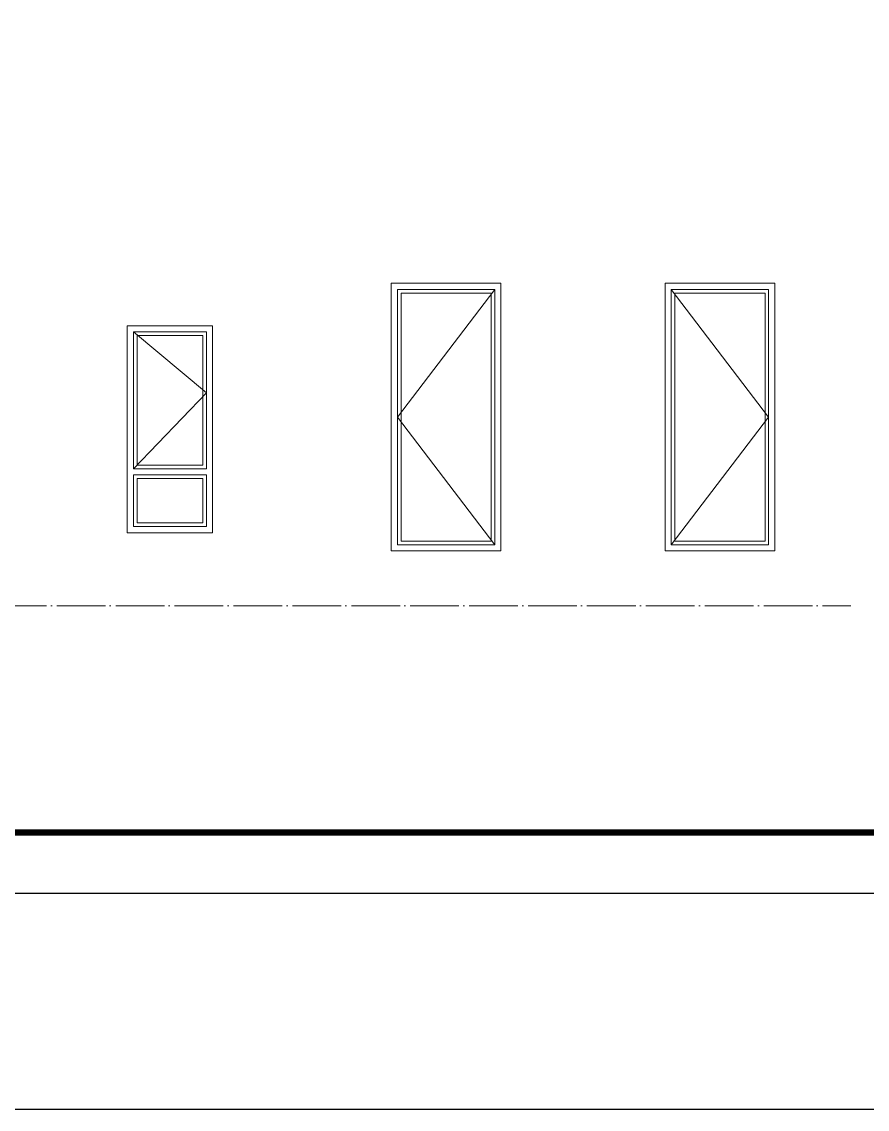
# Model space of a CAD drawing. Extents: x -518115 to 790560, y -210384 to 1628073.
# Drawn here: x 434967 to 441912, y 795099 to 804038 of the extents above; entities that cross this region are included whole.
import ezdxf

# ---------------------------------------------------------------- set-up
doc = ezdxf.new("R2010")
doc.units = 0
doc.header["$LTSCALE"] = 1000
doc.header["$MEASUREMENT"] = 0
doc.linetypes.add('DOTE', pattern=[2.42, 2, -0.2, 0.02, -0.2])
for name, color, linetype, lineweight in [('DOTE', 19, 'DOTE', 9), ('WINDOW', 144, 'Continuous', 15), ('立面-普通轮廓', 7, 'Continuous', 18), ('立面-窗开启线', 250, 'Continuous', 13)]:
    doc.layers.add(name, color=color, linetype=linetype, lineweight=lineweight)
doc.layers.add('yichutu', color=7, linetype='Continuous', true_color=0xffffff, plot=False)
doc.layers.add('图框', color=140, linetype='Continuous')

# ---------------------------------------------------------------- blocks, each defined once
blk = doc.blocks.new('A$C549D2611')
at = {"layer": '图框'}
blk.add_lwpolyline([(0, 0), (42050, 0), (42050, -29700), (0, -29700)], close=True, dxfattribs=at)
blk.add_lwpolyline([(0, 0), (42050, 0), (42050, -29700), (0, -29700)], close=True, dxfattribs=at)
at = {"layer": '图框', "const_width": 50}
blk.add_lwpolyline([(41550, -29200), (41550, -500), (1250, -500), (1250, -29200)], close=True, dxfattribs=at)
blk = doc.blocks.new('yct-841-594-84100-59399.9999999999-100-1000.0')
at = {"color": 7, "true_color": 0xffffff}
blk.add_lwpolyline([(0, -3549), (80358, -3549), (80358, 0), (0, 0)], close=True, dxfattribs=at)
at = {"layer": 'yichutu', "color": 7, "true_color": 0xffffff}
blk.add_lwpolyline([(0, 0), (0, 59400), (84100, 59400), (84100, 0)], close=True, dxfattribs=at)

msp = doc.modelspace()

# ---------------------------------------------------------------- linework, layer by layer
at = {"layer": 'DOTE', "ltscale": 0.2}
msp.add_line((422186.1, 799238.4), (441778.4, 799238.4), dxfattribs=at)
msp.add_line((422186.1, 799238.4), (441778.4, 799238.4), dxfattribs=at)
at = {"layer": 'WINDOW'}
for points in [[(438052.1, 801838.4), (438852.1, 801838.4), (438852.1, 799738.4), (438052.1, 799738.4)], [(440302.5, 801838.4), (441102.5, 801838.4), (441102.5, 799738.4), (440302.5, 799738.4)], [(435883.7, 801488.4), (436483.7, 801488.4), (436483.7, 800363.4), (435883.7, 800363.4)], [(435883.7, 800313.4), (436483.7, 800313.4), (436483.7, 799888.4), (435883.7, 799888.4)]]:
    msp.add_lwpolyline(points, close=True, dxfattribs=at)
at = {"layer": 'WINDOW', "color": 250}
for points in [[(438082.1, 801808.4), (438822.1, 801808.4), (438822.1, 799768.4), (438082.1, 799768.4)], [(440332.5, 801808.4), (441072.5, 801808.4), (441072.5, 799768.4), (440332.5, 799768.4)], [(435913.7, 801458.4), (436453.7, 801458.4), (436453.7, 800393.4), (435913.7, 800393.4)], [(435913.7, 800283.4), (436453.7, 800283.4), (436453.7, 799918.4), (435913.7, 799918.4)]]:
    msp.add_lwpolyline(points, close=True, dxfattribs=at)
at = {"layer": '立面-普通轮廓'}
for points in [[(438002.1, 801888.4), (438902.1, 801888.4), (438902.1, 799688.4), (438002.1, 799688.4)], [(440252.5, 801888.4), (441152.5, 801888.4), (441152.5, 799688.4), (440252.5, 799688.4)], [(435833.7, 801538.4), (436533.7, 801538.4), (436533.7, 799838.4), (435833.7, 799838.4)]]:
    msp.add_lwpolyline(points, close=True, dxfattribs=at)
at = {"layer": '立面-窗开启线', "color": 4, "ltscale": 0.5}
for points in [[(438852.1, 801838.4), (438052.1, 800788.4), (438852.1, 799738.4)], [(440302.5, 801838.4), (441102.5, 800788.4), (440302.5, 799738.4)], [(435883.7, 801488.4), (436483.7, 800988.4), (435883.7, 800363.4)]]:
    msp.add_lwpolyline(points, dxfattribs=at)

# ---------------------------------------------------------------- block references
msp.add_blockref('A$C549D2611', (406314.1, 826573.7))
at = {"layer": 'yichutu', "xscale": 0.5, "yscale": 0.5, "zscale": 0.5}
msp.add_blockref('yct-841-594-84100-59399.9999999999-100-1000.0', (406314.1, 796873.7), dxfattribs=at)

doc.saveas('drawing.dxf')
